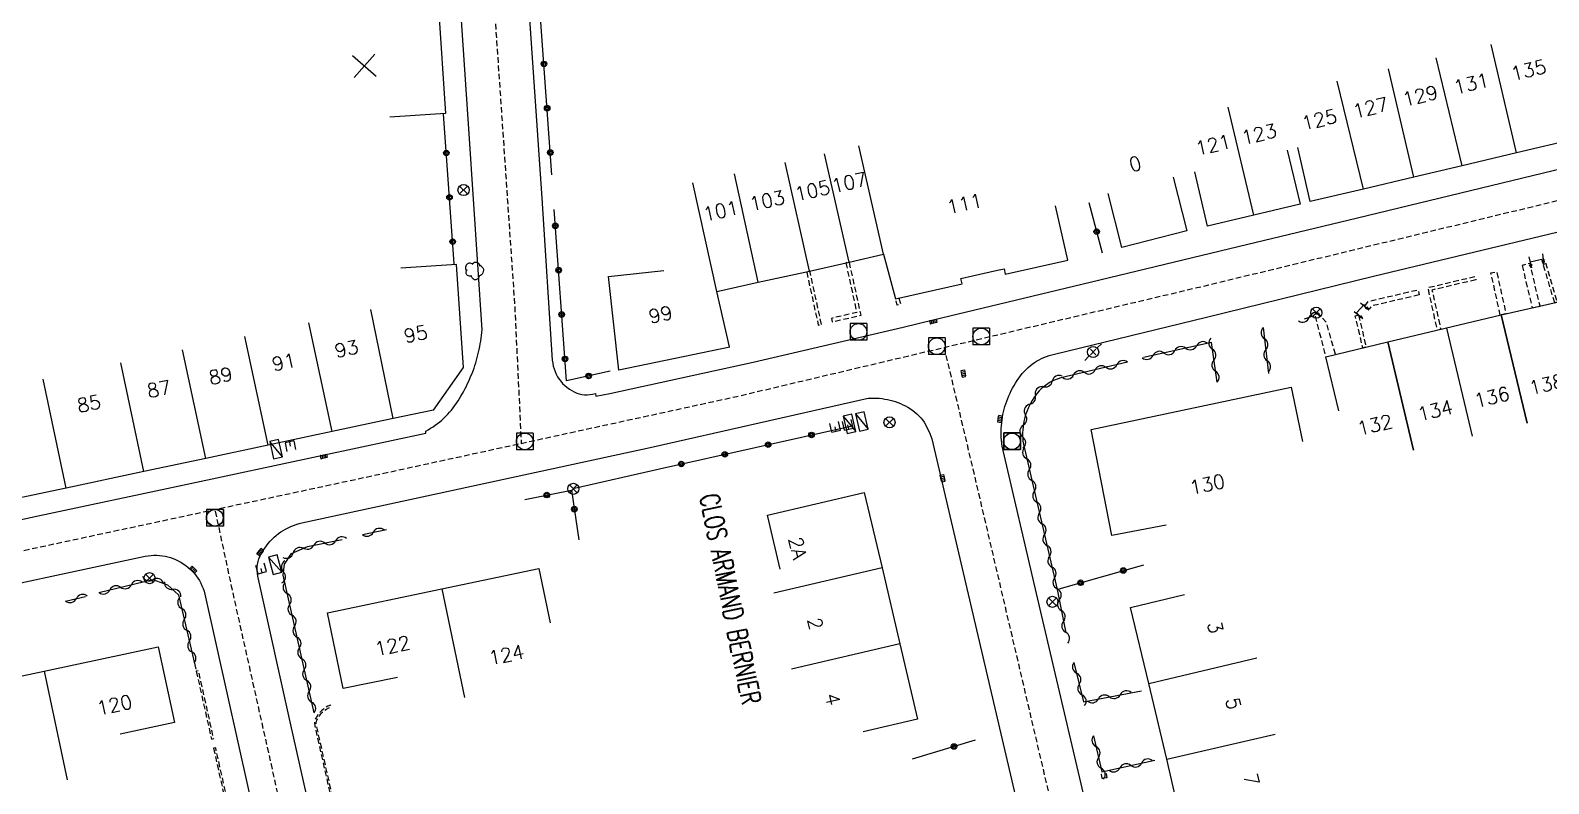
# Model space of a CAD drawing. Header units: millimetres. Extents: x 150037 to 150985, y 153000 to 154000.
# Drawn here: x 150260.8 to 150397.4, y 153244.9 to 153312.7 of the extents above; entities that cross this region are included whole.
import ezdxf
from ezdxf.enums import TextEntityAlignment as Align

# ---------------------------------------------------------------- set-up
doc = ezdxf.new("R2010")
doc.units = ezdxf.units.MM
doc.linetypes.add('DASHED', pattern=[0.75, 0.5, -0.25])
doc.layers.get('0').update_dxf_attribs({"linetype": 'CONTINUOUS'})
for name, color, linetype in [('W0001', 6, 'DASHED'), ('W0008', 7, 'CONTINUOUS'), ('W0100', 7, 'CONTINUOUS'), ('W0105', 7, 'CONTINUOUS'), ('W0112', 1, 'DASHED'), ('W0300', 7, 'CONTINUOUS'), ('W0310', 3, 'CONTINUOUS'), ('W0322', 7, 'CONTINUOUS'), ('W0400', 7, 'CONTINUOUS'), ('W0420', 7, 'CONTINUOUS'), ('W0430', 7, 'CONTINUOUS'), ('W0454', 7, 'CONTINUOUS'), ('W0469', 7, 'CONTINUOUS'), ('W0989', 7, 'CONTINUOUS'), ('W0991', 7, 'CONTINUOUS'), ('W1102', 7, 'CONTINUOUS')]:
    doc.layers.add(name, color=color, linetype=linetype)
doc.styles.get("Standard").update_dxf_attribs({"font": 'romans.shx', "width": 0.85})

# ---------------------------------------------------------------- blocks, each defined once
blk = doc.blocks.new('T430')
at = {"flags": 128}
for points in [[(-0.4, 2.1), (0.4, 2.1)], [(-0.4, 2.1), (-0.4, 1.3)], [(-0.4, 1.7), (0, 1.7)], [(0.8, 0.8), (-0.8, 0.8)], [(-0.8, 0.8), (-0.8, 0)], [(0.8, 0.8), (-0.8, 0)], [(-0.8, 0), (0.8, 0)], [(-0.4, 1.3), (0.4, 1.3)], [(0.8, 0), (0.8, 0.8)]]:
    blk.add_lwpolyline(points, dxfattribs=at)
blk = doc.blocks.new('T400')
for p, q in [((-0.15, 0.3), (0.15, 0.3)), ((-0.15, -0.25), (-0.15, 0.3)), ((-0.15, 0.15), (0.15, 0.15)), ((-0.15, 0), (0.15, 0)), ((0.15, 0.3), (0.15, -0.25)), ((-0.15, -0.15), (0.15, -0.15)), ((-0.15, -0.25), (-0.15, -0.3)), ((-0.15, -0.3), (0.15, -0.3)), ((0.15, -0.3), (0.15, -0.25))]:
    blk.add_line(p, q)
blk = doc.blocks.new('T420')
for p, q in [((0.75, 0.75), (-0.75, 0.75)), ((-0.75, 0.75), (-0.75, -0.75)), ((0.75, 0.75), (0.75, -0.75)), ((0.75, -0.75), (-0.75, -0.75))]:
    blk.add_line(p, q)
blk.add_ellipse((0, 0), major_axis=(-0.53, 0.53), ratio=1, start_param=3.926991, end_param=10.210176)
blk = doc.blocks.new('T454')
for p, q in [((-0.25, 0.25), (0.25, -0.25)), ((-0.25, -0.25), (0.25, 0.25)), ((0.75, 0.75), (0.375, 0.375)), ((-0.375, -0.375), (-0.75, -0.75))]:
    blk.add_line(p, q)
blk.add_ellipse((0, 0), major_axis=(0.354, 0.354), ratio=1, start_param=5.497787143782138, end_param=11.78097245096172)
blk = doc.blocks.new('t105o')
for p, q in [((-0.5, 0), (0.5, 0)), ((0.5, 0), (0.2, 0.1)), ((0.5, 0), (0.2, -0.1))]:
    blk.add_line(p, q)
blk = doc.blocks.new('T300')
for p, q in [((-0.8, 0.51), (-0.86, 0.34)), ((-0.86, 0.34), (-0.86, 0.17)), ((-0.86, 0.17), (-0.74, 0.06)), ((-0.69, 0.63), (-0.8, 0.51)), ((-0.8, -0.06), (-0.74, 0.06)), ((-0.74, 0.06), (-0.69, 0.11)), ((-0.57, 0.69), (-0.69, 0.63)), ((-0.46, 0.69), (-0.57, 0.69)), ((-0.29, 0.63), (-0.46, 0.69)), ((-0.29, 0.63), (-0.17, 0.74)), ((-0.23, 0.57), (-0.29, 0.63)), ((-0.17, 0.74), (-0.06, 0.8)), ((-0.06, 0.8), (0.06, 0.8)), ((0.06, 0.8), (0.23, 0.74)), ((0.23, 0.74), (0.34, 0.63)), ((0.34, 0.63), (0.4, 0.51)), ((0.46, 0.46), (0.34, 0.46)), ((0.4, 0.51), (0.4, 0.46)), ((0.57, 0.4), (0.46, 0.46)), ((0.57, 0.4), (0.69, 0.29)), ((0.69, 0.29), (0.74, 0.17)), ((0.74, 0.06), (0.69, -0.17)), ((0.74, 0.17), (0.74, 0.06)), ((-0.8, -0.17), (-0.8, -0.06)), ((-0.8, -0.23), (-0.8, -0.17)), ((-0.74, -0.34), (-0.8, -0.23)), ((-0.69, -0.4), (-0.74, -0.34)), ((-0.51, -0.46), (-0.69, -0.4)), ((-0.4, -0.46), (-0.51, -0.46)), ((-0.4, -0.46), (-0.34, -0.46)), ((-0.34, -0.46), (-0.34, -0.4)), ((-0.34, -0.51), (-0.34, -0.46)), ((-0.29, -0.63), (-0.34, -0.51)), ((-0.17, -0.74), (-0.29, -0.63)), ((-0.06, -0.8), (-0.17, -0.74)), ((0.06, -0.8), (-0.06, -0.8)), ((0.17, -0.74), (0.06, -0.8)), ((0.23, -0.69), (0.17, -0.74)), ((0.29, -0.46), (0.23, -0.46)), ((0.29, -0.63), (0.23, -0.69)), ((0.46, -0.4), (0.29, -0.46)), ((0.34, -0.51), (0.29, -0.63)), ((0.34, -0.51), (0.34, -0.46)), ((0.57, -0.34), (0.46, -0.4)), ((0.63, -0.29), (0.57, -0.34)), ((0.69, -0.17), (0.63, -0.29))]:
    blk.add_line(p, q)
blk = doc.blocks.new('t322o')
at = {"color": 0, "linetype": 'Continuous'}
for radius in [0.25, 0.15]:
    blk.add_circle((0, 0), radius, dxfattribs=at)
blk = doc.blocks.new('t310o')
at = {"color": 0, "linetype": 'Continuous'}
for centre, start, end in [((-0.5, 0.38), 216.8699, 323.1304), ((0.5, -0.37), 36.8699, 143.1303)]:
    blk.add_arc(centre, 0.625, start, end, dxfattribs=at)
blk = doc.blocks.new('t991o')
at = {"color": 0, "linetype": 'Continuous'}
for p, q in [((-1, 1), (1, -1)), ((-1, -1), (1, 1))]:
    blk.add_line(p, q, dxfattribs=at)
blk = doc.blocks.new('T469')
at = {"color": 0, "linetype": 'Continuous', "flags": 128}
for points in [[(-0.35, 0.35), (0.35, -0.35)], [(-0.35, -0.35), (0.35, 0.35)]]:
    blk.add_lwpolyline(points, dxfattribs=at)
at = {"color": 0, "linetype": 'Continuous'}
blk.add_circle((0, 0), 0.5, dxfattribs=at)

msp = doc.modelspace()

# ---------------------------------------------------------------- linework, layer by layer
at = {"layer": 'W0001', "flags": 128}
for points in [[(150465.26, 153451.92), (150461.55, 153451.64), (150452.89, 153451.56), (150385.21, 153439.73), (150315.23, 153427.55), (150304.61, 153424.94), (150301.1, 153422.45), (150297.39, 153417.69), (150295.89, 153413), (150296.15, 153408.07), (150296.71, 153399.64), (150300.21, 153348.57), (150304.36, 153287.74), (150304.94, 153275.52)], [(150663.55, 153336.3), (150658.95, 153334.61), (150653.25, 153333.65), (150639.34, 153332.95), (150597.54, 153330.93), (150583.47, 153330.13), (150571.06, 153330.26), (150561.68, 153330.73), (150552.5, 153331.22), (150546.22, 153331.79), (150539.68, 153331.56), (150531.65, 153329.54), (150478.48, 153316.82), (150426, 153304.1), (150366.76, 153289.78), (150324.32, 153279.74), (150289.34, 153272.13), (150249.21, 153263.54), (150236.52, 153260.82), (150226.6, 153258.8), (150217.76, 153257.48), (150207.06, 153257.08), (150194.46, 153256.92), (150167.24, 153256.58), (150145.3, 153256.3), (150121.32, 153255.42), (150105.25, 153254.91)], [(150426.51, 153170.37), (150415.89, 153170.28), (150407.32, 153168.74), (150394.54, 153166.83), (150389.23, 153166.35), (150383.24, 153167.36), (150379.26, 153170.8), (150375.07, 153175.28), (150371.51, 153180.66), (150368.05, 153186.94), (150366.1, 153191.09), (150363.87, 153196.76), (150361.89, 153203.5), (150360.4, 153209.82), (150358.88, 153216.33), (150352.5, 153243.7), (150345.45, 153273.85), (150343.01, 153284.16)], [(150290.4, 153213.6), (150288.11, 153222.34), (150283.69, 153229.63), (150282.8, 153233.63), (150283.86, 153240.24), (150282.46, 153246.65), (150278.96, 153262.34), (150277.41, 153269.58)]]:
    msp.add_lwpolyline(points, dxfattribs=at)
at = {"layer": 'W0008', "flags": 128}
for points in [[(150305.53, 153315.93), (150306.8, 153297.6), (150307.73, 153283.03), (150307.77, 153282.76), (150307.82, 153282.5), (150307.89, 153282.25), (150307.98, 153282.01), (150308.08, 153281.78), (150308.2, 153281.55), (150308.34, 153281.34), (150308.49, 153281.14), (150308.66, 153280.95), (150308.85, 153280.77), (150309.05, 153280.6), (150309.27, 153280.43), (150309.49, 153280.3), (150309.71, 153280.18), (150309.94, 153280.08), (150310.16, 153280.01), (150310.4, 153279.96), (150310.63, 153279.93), (150310.87, 153279.92), (150311.12, 153279.94), (150311.36, 153279.97), (150311.61, 153280.03), (150311.65, 153279.8), (150312.91, 153280.04), (150325.81, 153282.85), (150339.3, 153286.01), (150342.01, 153286.67), (150355.38, 153289.88), (150369.45, 153293.27), (150380.17, 153295.85), (150404.21, 153301.66)], [(150245.21, 153265.5), (150261.48, 153269.03), (150274.46, 153271.79), (150287.09, 153274.49), (150296.37, 153276.47), (150296.35, 153276.65), (150296.58, 153276.78), (150296.79, 153276.91), (150297.01, 153277.04), (150297.21, 153277.18), (150297.42, 153277.33), (150297.61, 153277.49), (150297.8, 153277.65), (150297.99, 153277.81), (150298.16, 153277.99), (150298.34, 153278.17), (150298.5, 153278.35), (150298.67, 153278.55), (150298.82, 153278.74), (150298.97, 153278.95), (150299.12, 153279.16), (150299.26, 153279.38), (150299.39, 153279.59), (150299.52, 153279.81), (150299.65, 153280.03), (150299.77, 153280.26), (150299.89, 153280.48), (150300.01, 153280.7), (150300.12, 153280.93), (150300.22, 153281.16), (150300.32, 153281.39), (150300.42, 153281.62), (150300.51, 153281.85), (150300.6, 153282.08), (150300.69, 153282.32), (150300.77, 153282.56), (150300.84, 153282.8), (150300.91, 153283.04), (150300.98, 153283.28), (150301.04, 153283.52), (150301.1, 153283.76), (150301.15, 153284.01), (150301.2, 153284.26), (150301.25, 153284.51), (150301.29, 153284.76), (150301.33, 153285.01), (150301.36, 153285.26), (150301.39, 153285.52), (150301.41, 153285.77), (150300.26, 153303.39), (150299.47, 153314.95)], [(150358.15, 153232.77), (150351.29, 153262.04), (150348.19, 153275.31), (150348.16, 153275.58), (150348.13, 153275.84), (150348.12, 153276.11), (150348.11, 153276.37), (150348.11, 153276.63), (150348.12, 153276.88), (150348.13, 153277.14), (150348.16, 153277.39), (150348.19, 153277.65), (150348.23, 153277.9), (150348.27, 153278.15), (150348.32, 153278.39), (150348.39, 153278.64), (150348.45, 153278.88), (150348.53, 153279.12), (150348.61, 153279.36), (150348.7, 153279.6), (150348.8, 153279.83), (150348.91, 153280.07), (150349.02, 153280.3), (150349.14, 153280.53), (150349.27, 153280.76), (150349.41, 153280.98), (150349.55, 153281.21), (150349.7, 153281.43), (150349.85, 153281.64), (150350.01, 153281.83), (150350.18, 153282.02), (150350.35, 153282.2), (150350.53, 153282.37), (150350.71, 153282.53), (150350.9, 153282.68), (150351.1, 153282.82), (150351.3, 153282.95), (150351.52, 153283.07), (150351.73, 153283.18), (150351.96, 153283.29), (150352.19, 153283.38), (150352.42, 153283.46), (150352.67, 153283.53), (150352.92, 153283.59), (150366.6, 153286.9), (150381.6, 153290.59), (150411.71, 153297.82)], [(150288.14, 153232.74), (150284.16, 153250.48), (150281.31, 153263.33), (150281.24, 153263.6), (150281.2, 153263.87), (150281.18, 153264.13), (150281.18, 153264.4), (150281.21, 153264.66), (150281.26, 153264.91), (150281.34, 153265.17), (150281.44, 153265.42), (150281.57, 153265.67), (150281.71, 153265.9), (150281.86, 153266.13), (150282.02, 153266.34), (150282.18, 153266.55), (150282.35, 153266.74), (150282.52, 153266.93), (150282.71, 153267.11), (150282.9, 153267.27), (150283.1, 153267.43), (150283.3, 153267.58), (150283.52, 153267.71), (150283.74, 153267.84), (150283.97, 153267.96), (150284.2, 153268.06), (150284.44, 153268.16), (150284.69, 153268.25), (150284.95, 153268.33), (150285.21, 153268.4), (150295.35, 153270.59), (150316.54, 153275.19), (150336.15, 153279.62), (150336.41, 153279.63), (150336.66, 153279.63), (150336.91, 153279.62), (150337.15, 153279.61), (150337.4, 153279.58), (150337.64, 153279.54), (150337.88, 153279.5), (150338.12, 153279.44), (150338.36, 153279.38), (150338.59, 153279.31), (150338.82, 153279.22), (150339.05, 153279.13), (150339.28, 153279.03), (150339.51, 153278.92), (150339.73, 153278.8), (150339.95, 153278.67), (150340.16, 153278.52), (150340.35, 153278.37), (150340.54, 153278.21), (150340.72, 153278.04), (150340.88, 153277.86), (150341.04, 153277.66), (150341.18, 153277.46), (150341.32, 153277.25), (150341.7, 153276.45), (150341.8, 153276.21), (150341.89, 153275.95), (150352.54, 153230.32)], [(150252.34, 153261.38), (150271.12, 153265.39), (150271.39, 153265.43), (150271.65, 153265.47), (150271.9, 153265.48), (150272.16, 153265.48), (150272.41, 153265.47), (150272.66, 153265.44), (150272.9, 153265.4), (150273.14, 153265.35), (150273.38, 153265.28), (150273.62, 153265.19), (150273.85, 153265.09), (150274.08, 153264.98), (150274.31, 153264.85), (150274.54, 153264.71), (150274.76, 153264.55), (150274.98, 153264.38), (150275.18, 153264.21), (150275.36, 153264.02), (150275.54, 153263.83), (150275.7, 153263.63), (150275.85, 153263.42), (150275.99, 153263.2), (150276.11, 153262.97), (150276.22, 153262.74), (150276.32, 153262.5), (150276.41, 153262.24), (150276.48, 153261.98), (150276.55, 153261.71), (150281.37, 153240.04)]]:
    msp.add_lwpolyline(points, dxfattribs=at)
at = {"layer": 'W0100', "flags": 128}
for points in [[(150292.52, 153314.38), (150297.51, 153314.7), (150298.12, 153305.22), (150293.13, 153304.91)], [(150417.95, 153312.45), (150419.19, 153307.61), (150414.88, 153306.51), (150409.5, 153305.23), (150404.66, 153304.09), (150399.83, 153302.95), (150394.48, 153301.7), (150389.58, 153300.53), (150385.24, 153299.51), (150380.7, 153298.41), (150375.92, 153297.3), (150374.79, 153302.18)], [(150373.85, 153301.93), (150375, 153297.07), (150370.86, 153296.08), (150366.67, 153295.1), (150365.53, 153299.97)], [(150363.6, 153299.51), (150364.83, 153294.67), (150358.96, 153293.17), (150357.73, 153298.02)], [(150338.61, 153288.54), (150344.6, 153289.89), (150344.49, 153290.38), (150345.55, 153290.62), (150347.78, 153291.12), (150348.37, 153291.25), (150348.48, 153290.78), (150354.1, 153292.04), (150353.01, 153296.92)], [(150378.48, 153278.48), (150377.31, 153283.35), (150382.9, 153284.68), (150393.11, 153287.11), (150398.13, 153288.26), (150398.41, 153287.24), (150410.19, 153290.94), (150413.41, 153291.97), (150417.84, 153293.37), (150422.14, 153294.83), (150423.74, 153290.09)], [(150323.67, 153284.24), (150322.54, 153289.22), (150326.25, 153290.04), (150330.86, 153291.05), (150334.44, 153291.85), (150337.53, 153292.56), (150338.61, 153288.54)], [(150297.05, 153278.55), (150299.75, 153282.38), (150299.11, 153291.65), (150294.12, 153291.31)], [(150323.7, 153284.22), (150313.71, 153282.13), (150312.79, 153290.57), (150317.76, 153291.11)], [(150396.87, 153292.12), (150395.7, 153291.84)], [(150380.26, 153287.11), (150380.08, 153287.3), (150380.77, 153288.06), (150380.81, 153287.88)], [(150362.97, 153268.2), (150358.06, 153267.25), (150356.21, 153276.8), (150374.19, 153280.61), (150375.23, 153275.72)], [(150297.04, 153278.55), (150293.43, 153277.8), (150287.92, 153276.63), (150282.17, 153275.4), (150276.58, 153274.19), (150270.99, 153273.01), (150264, 153271.53), (150256.27, 153269.89), (150249.96, 153268.61), (150248.96, 153273.5)], [(150328.22, 153264.24), (150327.08, 153269.1), (150335.8, 153271.14), (150337.41, 153264.34), (150339, 153257.5), (150340.58, 153250.73), (150335.71, 153249.6)], [(150293.8, 153254.49), (150288.91, 153253.48), (150287.5, 153260.29), (150297.79, 153262.47), (150306.52, 153264.3), (150307.55, 153259.4)], [(150371.02, 153234.66), (150366.15, 153233.54), (150364.59, 153240.31), (150363.01, 153247.12), (150361.4, 153253.94), (150359.75, 153260.77), (150364.61, 153261.94)], [(150246.59, 153257.92), (150247.93, 153253.04), (150251.8, 153253.88), (150252.09, 153252.94), (150262.01, 153255.04), (150272.29, 153257.24), (150273.75, 153250.42), (150268.86, 153249.38)]]:
    msp.add_lwpolyline(points, dxfattribs=at)
at = {"layer": 'W0112', "flags": 128}
for points in [[(150331.95, 153286.26), (150330.9, 153291.06), (150330.61, 153291), (150331.66, 153286.2)], [(150334.14, 153291.79), (150335.12, 153287.33), (150332.85, 153286.8), (150332.92, 153286.48), (150335.51, 153287.08), (150334.46, 153291.86)], [(150393.02, 153287.09), (150392.18, 153290.89), (150392.69, 153291), (150393.53, 153287.2)], [(150394.98, 153291.56), (150395.88, 153287.74), (150396.59, 153287.9), (150395.69, 153291.73)], [(150397.91, 153288.19), (150396.78, 153292.01), (150397, 153292.07), (150398.13, 153288.26)], [(150390.82, 153290.27), (150386.87, 153289.34), (150387.66, 153285.81), (150387.36, 153285.74), (150386.51, 153289.57), (150390.75, 153290.57)], [(150385.72, 153288.91), (150381.45, 153287.91), (150381.43, 153287.91), (150381.22, 153287.62), (150380.83, 153287.9), (150381.14, 153288.31), (150381.32, 153288.37), (150385.61, 153289.37)], [(150380.26, 153287.1), (150380.95, 153284.21), (150380.65, 153284.14), (150379.97, 153287.03)], [(150275.71, 153255.04), (150277.07, 153248.93), (150277.27, 153248.98), (150275.91, 153255.09)], [(150290.68, 153236.89), (150289.95, 153236.71), (150289.52, 153236.83), (150286.53, 153250.14), (150286.49, 153250.39), (150286.55, 153250.63), (150286.66, 153250.83), (150286.78, 153251.02), (150286.92, 153251.2), (150287.07, 153251.36), (150287.24, 153251.51), (150287.42, 153251.64), (150287.62, 153251.75), (150287.85, 153251.86), (150287.78, 153252), (150287.55, 153251.9), (150287.34, 153251.78), (150287.14, 153251.64), (150286.96, 153251.48), (150286.8, 153251.31), (150286.65, 153251.12), (150286.51, 153250.91), (150286.4, 153250.69), (150286.33, 153250.4), (150286.37, 153250.12), (150289.38, 153236.7), (150289.95, 153236.54), (150290.72, 153236.73)], [(150277.26, 153248.11), (150279.18, 153239.49), (150279.21, 153239.24), (150279.22, 153239), (150279.19, 153238.77), (150279.15, 153238.53), (150279.05, 153238.28), (150278.89, 153238.05), (150275.41, 153233.32), (150278.28, 153220.1), (150277.81, 153219.95), (150277.87, 153219.77), (150278.51, 153219.96), (150275.62, 153233.28), (150279.05, 153237.93), (150279.22, 153238.19), (150279.33, 153238.48), (150279.39, 153238.74), (150279.41, 153239), (150279.41, 153239.26), (150279.37, 153239.52), (150277.45, 153248.15)], [(150357.55, 153245.84), (150357.61, 153245.46), (150357.19, 153245.39), (150357.13, 153245.78)]]:
    msp.add_lwpolyline(points, close=True, dxfattribs=at)
for points in [[(150338.92, 153288.61), (150339.07, 153288.08), (150338.77, 153287.99), (150338.61, 153288.54)], [(150378.19, 153283.57), (150377.37, 153286.44), (150376.7, 153287.17), (150376.32, 153287.13), (150377.31, 153283.35)]]:
    msp.add_lwpolyline(points, dxfattribs=at)
at = {"layer": 'W0310', "flags": 128}
for points in [[(150376.25, 153287.03), (150375.38, 153286.73)], [(150371.69, 153285.97), (150372.17, 153281.85)], [(150367.54, 153281.05), (150367.03, 153284.64), (150360.91, 153283.28)], [(150359.49, 153282.86), (150353.48, 153281.44), (150353.23, 153281.36), (150352.98, 153281.27), (150352.75, 153281.17), (150352.52, 153281.05), (150352.3, 153280.92), (150352.09, 153280.77), (150351.89, 153280.62), (150351.7, 153280.45), (150351.52, 153280.27), (150351.35, 153280.07), (150351.19, 153279.87), (150351.04, 153279.65), (150350.9, 153279.42), (150350.77, 153279.19), (150350.65, 153278.96), (150350.54, 153278.73), (150350.44, 153278.49), (150350.35, 153278.26), (150350.27, 153278.02), (150350.21, 153277.77), (150350.15, 153277.53), (150350.11, 153277.28), (150350.08, 153277.03), (150350.06, 153276.78), (150350.04, 153276.52), (150350.04, 153276.27), (150350.05, 153276.01), (150350.07, 153275.74), (150350.11, 153275.48), (150353.16, 153262.4), (150353.92, 153258.49)], [(150290.66, 153267.34), (150292.83, 153267.79)], [(150286.31, 153251.3), (150283.51, 153263.7), (150283.65, 153264.69), (150284.28, 153265.63), (150285.7, 153266.26), (150288.84, 153266.91)], [(150266.95, 153262.13), (150271.81, 153263.29), (150273.11, 153262.83), (150274.11, 153261.93), (150275.66, 153255.23)], [(150263.94, 153261.36), (150265.75, 153261.76)], [(150354.66, 153255.84), (150355.53, 153252.29), (150360.74, 153253.29)], [(150356.41, 153249.24), (150357.18, 153245.99), (150361.94, 153247.04)]]:
    msp.add_lwpolyline(points, dxfattribs=at)
at = {"layer": 'W0322', "flags": 128}
for points in [[(150307.7, 153299.72), (150305.69, 153327.65), (150310.83, 153327.43)], [(150298.91, 153291.71), (150297.95, 153305.21)], [(150312.95, 153282.04), (150309.01, 153281.19), (150307.9, 153296.59)], [(150357.23, 153292.67), (150356.03, 153297.18)], [(150317.39, 153273.25), (150334.58, 153277.1)], [(150309.72, 153271.51), (150317.39, 153273.25)], [(150305.27, 153270.51), (150309.46, 153271.34), (150310.13, 153266.86)], [(150353.34, 153262.46), (150360.94, 153264.63)], [(150345.79, 153248.84), (150340.1, 153247.14)]]:
    msp.add_lwpolyline(points, dxfattribs=at)
at = {"layer": 'W1102', "flags": 128}
for points in [[(150394.48, 153301.7), (150392.2, 153311.44)], [(150389.58, 153300.53), (150387.26, 153310.25)], [(150385.24, 153299.51), (150382.95, 153309.24)], [(150380.7, 153298.41), (150378.35, 153308.13)], [(150370.86, 153296.08), (150368.54, 153305.81)], [(150337.53, 153292.56), (150335.31, 153302.31)], [(150330.86, 153291.05), (150328.68, 153300.81)], [(150334.44, 153291.85), (150332.22, 153301.6)], [(150326.25, 153290.04), (150324.11, 153299.81)], [(150322.54, 153289.22), (150320.38, 153298.98)], [(150293.43, 153277.8), (150291.41, 153287.59)], [(150287.92, 153276.63), (150285.84, 153286.41)], [(150388.17, 153285.93), (150390.48, 153276.21)], [(150282.17, 153275.4), (150280.08, 153285.18)], [(150270.99, 153273.01), (150268.93, 153282.8)], [(150276.58, 153274.19), (150274.47, 153283.96)], [(150264, 153271.53), (150261.93, 153281.32)], [(150337.41, 153264.34), (150327.67, 153262.07)], [(150297.79, 153262.47), (150299.83, 153252.68)], [(150339, 153257.5), (150329.26, 153255.24)], [(150361.4, 153253.94), (150371.13, 153256.24)], [(150262.01, 153255.04), (150264.08, 153245.26)], [(150363.01, 153247.12), (150372.75, 153249.38)]]:
    msp.add_lwpolyline(points, dxfattribs=at)
for points in [[(150395.42, 153277.38), (150393.11, 153287.11)], [(150385.21, 153274.95), (150382.9, 153284.68)]]:
    msp.add_lwpolyline(points, close=True, dxfattribs=at)

# ---------------------------------------------------------------- block references
at = {"layer": 'W0105'}
for p, rotation in [((150395.7, 153291.84), 282.6772453124752), ((150396.87, 153292.12), 277.2377099767124), ((150380.81, 153287.88), 318.7600743185087), ((150380.26, 153287.11), 320.3618312489785)]:
    msp.add_blockref('t105o', p, dxfattribs=dict(at, rotation=rotation))
at = {"layer": 'W0300'}
msp.add_blockref('T300', (150300.8, 153291.06), dxfattribs=at)
at = {"layer": 'W0310'}
for p, rotation in [((150375.82, 153286.88), 18.6055886811266), ((150371.8, 153284.97), 276.6560268011202), ((150363.73, 153283.9), 192.5559758854009), ((150365.69, 153284.34), 192.5559758854009), ((150367.12, 153284.02), 98.02198550972801), ((150358.52, 153282.63), 193.2385186735473), ((150361.78, 153283.47), 192.5559758854009), ((150367.4, 153282.04), 98.02198550972801), ((150372.04, 153282.99), 276.6560268011202), ((150352.71, 153281.15), 207.3893965222303), ((150354.62, 153281.71), 193.2385186735473), ((150356.57, 153282.17), 193.2385186735473), ((150351.19, 153279.87), 231.9913216861683), ((150350.3, 153278.1), 252.3617776660967), ((150350.05, 153276.12), 272.2409457212243), ((150350.41, 153274.16), 283.1222202656562), ((150350.87, 153272.21), 283.1222202656562), ((150351.32, 153270.26), 283.1222202656562), ((150351.78, 153268.32), 283.1222202656562), ((150291.63, 153267.54), 11.59581978814579), ((150284.42, 153265.69), 24.10483778919984), ((150286.28, 153266.38), 11.53876433645004), ((150288.24, 153266.78), 11.53876433645004), ((150352.23, 153266.37), 283.1222202656562), ((150283.55, 153263.98), 82.3340862656143), ((150352.68, 153264.42), 283.1222202656562), ((150271.82, 153263.28), 340.7980053640476), ((150267.93, 153262.36), 13.37025740037511), ((150269.87, 153262.83), 13.37025740037511), ((150273.58, 153262.41), 317.8691546848177), ((150283.89, 153262.03), 102.6916911002715), ((150353.14, 153262.47), 283.1222202656562), ((150264.92, 153261.58), 12.66698815321019), ((150274.4, 153260.68), 282.9691513292159), ((150284.33, 153260.08), 102.6916911002715), ((150353.52, 153260.51), 281.0528304301887), ((150274.85, 153258.73), 282.9691513292159), ((150353.91, 153258.55), 281.0528304301887), ((150284.77, 153258.12), 102.6916911002715), ((150275.3, 153256.78), 282.9691513292159), ((150285.21, 153256.17), 102.6916911002715), ((150354.9, 153254.87), 283.8010005637292), ((150285.65, 153254.22), 102.6916911002715), ((150286.09, 153252.27), 102.6916911002715), ((150355.38, 153252.92), 283.8010005637292), ((150356.86, 153252.55), 10.84109571257378), ((150358.83, 153252.93), 10.84109571257378), ((150356.64, 153248.27), 283.239766814135), ((150357.1, 153246.32), 283.239766814135), ((150360.75, 153246.78), 12.42103178177004), ((150358.8, 153246.35), 12.42103178177004)]:
    msp.add_blockref('t310o', p, dxfattribs=dict(at, rotation=rotation))
at = {"layer": 'W0322'}
for p, rotation in [((150306.98, 153309.69), 94.11433457174854), ((150307.27, 153305.71), 94.11433457174854), ((150298.2, 153301.68), 94.05803136943312), ((150307.55, 153301.72), 94.11433457174854), ((150298.49, 153297.69), 94.05803136943312), ((150308.01, 153295.12), 94.09840177886306), ((150298.77, 153293.7), 94.05803136943312), ((150356.71, 153294.6), 104.8998497005906), ((150308.3, 153291.13), 94.09840177886306), ((150308.58, 153287.14), 94.09840177886306), ((150308.87, 153283.15), 94.09840177886306), ((150311, 153281.62), 192.0977907970448), ((150331.05, 153276.31), 12.60878873243532), ((150323.25, 153274.56), 12.60878873243532), ((150327.15, 153275.43), 12.60878873243532), ((150319.34, 153273.69), 12.60878873243532), ((150307.24, 153270.9), 11.16903395030825), ((150309.72, 153269.63), 278.4088834199597), ((150359.11, 153264.11), 15.93516546502617), ((150355.26, 153263.01), 15.93516546502617), ((150343.87, 153248.27), 196.6161554491989)]:
    msp.add_blockref('t322o', p, dxfattribs=dict(at, rotation=rotation))
at = {"layer": 'W0400'}
for p, rotation in [((150342, 153286.5), 283.3590615074285), ((150344.71, 153281.84), 8.433778364319888), ((150348, 153277.73), 171.3726257403412), ((150287.17, 153274.37), 282.0607511473755), ((150342.85, 153272.42), 13.14071880680775), ((150281.46, 153265.76), 140.4774953725705), ((150275.44, 153264.19), 45.50339892835092)]:
    msp.add_blockref('T400', p, dxfattribs=dict(at, rotation=rotation))
at = {"layer": 'W0420'}
for p in [(150335.27, 153285.58), (150346.33, 153285.17), (150342.32, 153284.29), (150305.25, 153275.73), (150349.09, 153275.74), (150349.08, 153275.73), (150277.37, 153268.85), (150277.39, 153268.86)]:
    msp.add_blockref('T420', p, dxfattribs=at)
at = {"layer": 'W0430'}
for p, rotation in [((150334.85, 153277.41), 103.1322059059187), ((150335.97, 153277.6), 103.1322059061502), ((150282.5, 153274.94), 282.0608533861372), ((150283.18, 153264.74), 105.3144028383643)]:
    msp.add_blockref('T430', p, dxfattribs=dict(at, rotation=rotation))
at = {"layer": 'W0454'}
msp.add_blockref('T454', (150356.39, 153283.77), dxfattribs=at)
at = {"layer": 'W0469'}
for p in [(150299.75, 153298.34), (150376.46, 153287.31), (150338.07, 153277.44), (150309.63, 153271.46), (150271.5, 153263.42), (150352.73, 153261.29)]:
    msp.add_blockref('T469', p, dxfattribs=at)
at = {"layer": 'W0991', "rotation": 273.6584044636861}
msp.add_blockref('t991o', (150290.83, 153309.52), dxfattribs=at)

# ---------------------------------------------------------------- texts
at = {"layer": 'W0989', "width": 0.7}
msp.add_text('CLOS ARMAND BERNIER', height=1.75, rotation=281.4921, dxfattribs=at).set_placement((150323.75, 153261.54), align=Align.MIDDLE)
at = {"layer": 'W0991'}
for s, rotation, p in [('135', 13.1683, (150395.56, 153309.14)), ('131', 13.4282, (150390.4, 153307.92)), ('129', 13.2325, (150385.81, 153306.83)), ('127', 13.6006, (150381.33, 153305.76)), ('125', 13.021, (150376.73, 153304.68)), ('121', 13.1429, (150367.17, 153302.41)), ('123', 13.3749, (150371.31, 153303.38)), ('0', 14.2896, (150360.17, 153300.7)), ('105', 12.6053, (150331.13, 153298.29)), ('107', 12.8462, (150334.44, 153299.03)), ('103', 12.3617, (150327.05, 153297.39)), ('111', 12.7324, (150344.81, 153297.12)), ('101', 12.5011, (150322.88, 153296.47)), ('99', 11.8179, (150317.47, 153287.15)), ('95', 12.0668, (150295.45, 153285.39)), ('93', 11.9939, (150289.22, 153284.06)), ('91', 12.0912, (150283.58, 153282.86)), ('89', 12.2029, (150277.9, 153281.63)), ('138', 12.896, (150397.18, 153280.86)), ('87', 11.8984, (150272.34, 153280.45)), ('136', 13.3687, (150392.26, 153279.71)), ('85', 11.9159, (150266.05, 153279.12)), ('134', 13.3687, (150387.15, 153278.5)), ('132', 13.443, (150381.73, 153277.21)), ('130', 11.977, (150366.65, 153271.86)), ('2A', 283.2851, (150329.8, 153266.13)), ('2', 283.1168, (150331.39, 153259.33)), ('122', 11.9892, (150293.35, 153257.34)), ('3', 283.5366, (150367.38, 153258.99)), ('124', 11.7923, (150303.59, 153256.53)), ('120', 12.1029, (150268.34, 153252.02)), ('4', 283.08, (150332.97, 153252.53)), ('5', 283.3175, (150369.02, 153252.14)), ('7', 283.0561, (150370.62, 153245.3))]:
    msp.add_text(s, height=1.25, rotation=rotation, dxfattribs=at).set_placement(p, align=Align.MIDDLE)

doc.saveas('drawing.dxf')
